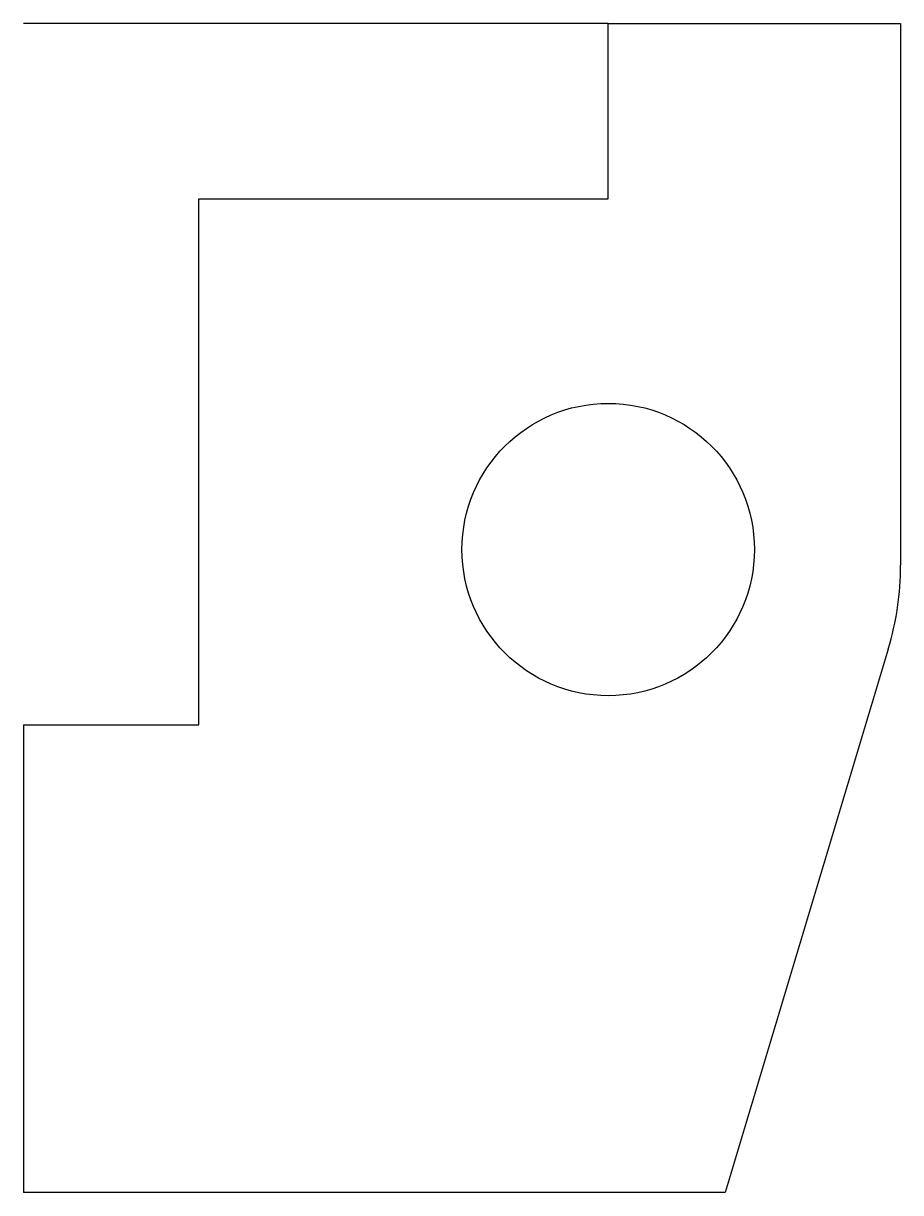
# Model space of a CAD drawing. Header units: millimetres. Extents: x 0 to 15, y -20 to 0.
import ezdxf

# ---------------------------------------------------------------- set-up
doc = ezdxf.new("R2010")
doc.units = ezdxf.units.MM
doc.layers.get('0').update_dxf_attribs({"linetype": 'CONTINUOUS'})

msp = doc.modelspace()

# ---------------------------------------------------------------- linework, layer by layer
for p, q in [((10, 0), (0, 0)), ((10, 0), (12, 0)), ((10, -3), (10, 0)), ((12, 0), (15, 0)), ((15, 0), (15, -6.385)), ((3, -3), (10, -3)), ((3, -12), (3, -3)), ((15, -6.385), (15, -9.266)), ((14.789, -10.703), (12, -20)), ((0, -12), (3, -12)), ((0, -12), (0, -20)), ((12, -20), (0, -20))]:
    msp.add_line(p, q)
msp.add_circle((10, -9), 2.5)
msp.add_arc((10, -9.266), 5, -16.6992, 0)

doc.saveas('drawing.dxf')
